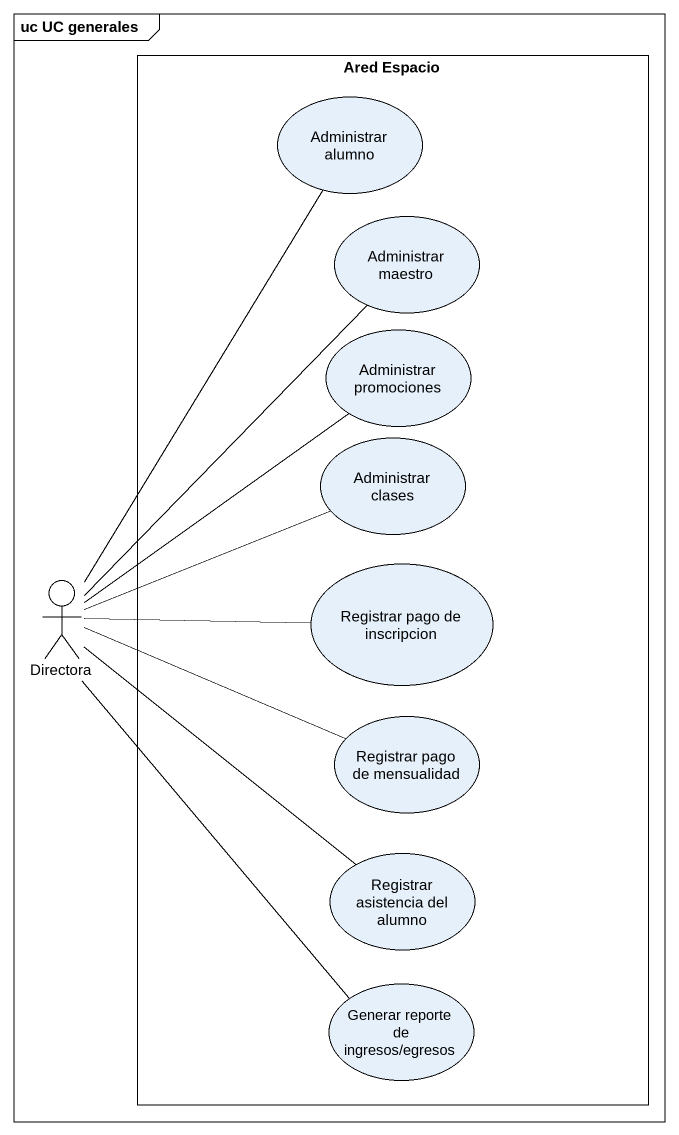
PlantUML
@startuml
mainframe uc UC generales
rectangle "Ared Espacio" as Ared_Espacio {
  usecase "Administrar alumno" as Administrar_alumno
  usecase "Administrar maestro" as Administrar_maestro
  usecase "Administrar promociones" as Administrar_promociones
  usecase "Administrar clases" as Administrar_clases
  usecase "Registrar pago de inscripcion" as Registrar_pago_de
  usecase "Registrar pago de mensualidad" as Registrar_pago_de_2
  usecase "Registrar asistencia del alumno" as Registrar_asistencia_del
  usecase "Generar reporte de ingresos/egresos" as Generar_reporte_de_ingresos
}
actor Directora
Administrar_alumno -- Directora
Administrar_maestro -- Directora
Administrar_promociones -- Directora
Administrar_clases -left- Directora
Registrar_pago_de -left- Directora
Registrar_pago_de_2 -left- Directora
Registrar_asistencia_del -up- Directora
Generar_reporte_de_ingresos -up- Directora
@enduml
